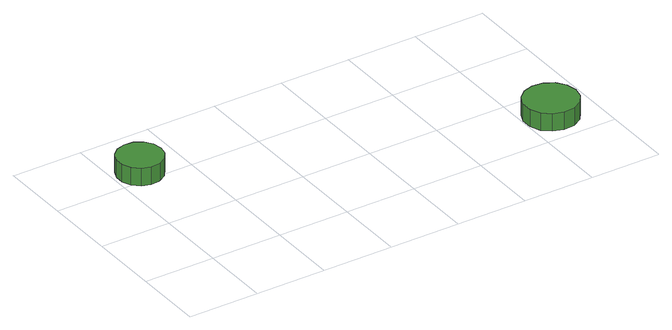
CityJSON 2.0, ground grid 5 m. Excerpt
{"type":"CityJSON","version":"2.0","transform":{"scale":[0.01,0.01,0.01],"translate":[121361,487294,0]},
"CityObjects":{
"tree1":{"type":"SolitaryVegetationObject","attributes":{"function":"something"},"geometry":[{"type":"MultiSurface","lod":"1","boundaries":[[[0,1,2,3,4,5,6,7,8,9,10,11,12,13,14]],[[15,16,17,18,19,20,21,22,23,24,25,26,27,28,29]],[[0,29,28,1]],[[1,28,27,2]],[[2,27,26,3]],[[3,26,25,4]],[[4,25,24,5]],[[5,24,23,6]],[[6,23,22,7]],[[7,22,21,8]],[[8,21,20,9]],[[9,20,19,10]],[[10,19,18,11]],[[11,18,17,12]],[[12,17,16,13]],[[13,16,15,14]],[[14,15,29,0]]]}]},
"tree2":{"type":"SolitaryVegetationObject","attributes":{"function":"something"},"geometry":[{"type":"MultiSurface","lod":"1","boundaries":[[[30,31,32,33,34,35,36,37,38,39,40,41,42,43,44]],[[45,46,47,48,49,50,51,52,53,54,55,56,57,58,59]],[[30,59,58,31]],[[31,58,57,32]],[[32,57,56,33]],[[33,56,55,34]],[[34,55,54,35]],[[35,54,53,36]],[[36,53,52,37]],[[37,52,51,38]],[[38,51,50,39]],[[39,50,49,40]],[[40,49,48,41]],[[41,48,47,42]],[[42,47,46,43]],[[43,46,45,44]],[[44,45,59,30]]]}]}
},
"vertices":[
[339,1102,189],[326,1167,189],[287,1220,189],[230,1253,189],[165,1260,189],[102,1240,189],[53,1196,189],[26,1135,189],[26,1070,189],[53,1009,189],[102,965,189],[165,945,189],[230,952,189],[287,985,189],[326,1038,189],[326,1038,62],[287,985,62],[230,952,62],[165,945,62],[102,965,62],[53,1009,62],[26,1070,62],[26,1135,62],[53,1196,62],[102,1240,62],[165,1260,62],[230,1253,62],[287,1220,62],[326,1167,62],[339,1102,62],
[2868,240,201],[2852,316,201],[2806,379,201],[2739,417,201],[2662,425,201],[2588,401,201],[2530,350,201],[2499,279,201],[2499,201,201],[2530,130,201],[2588,78,201],[2662,54,201],[2739,62,201],[2806,101,201],[2852,164,201],[2852,164,74],[2806,101,74],[2739,62,74],[2662,54,74],[2588,78,74],[2530,130,74],[2499,201,74],[2499,279,74],[2530,350,74],[2588,401,74],[2662,425,74],[2739,417,74],[2806,379,74],[2852,316,74],[2868,240,74]
]}
